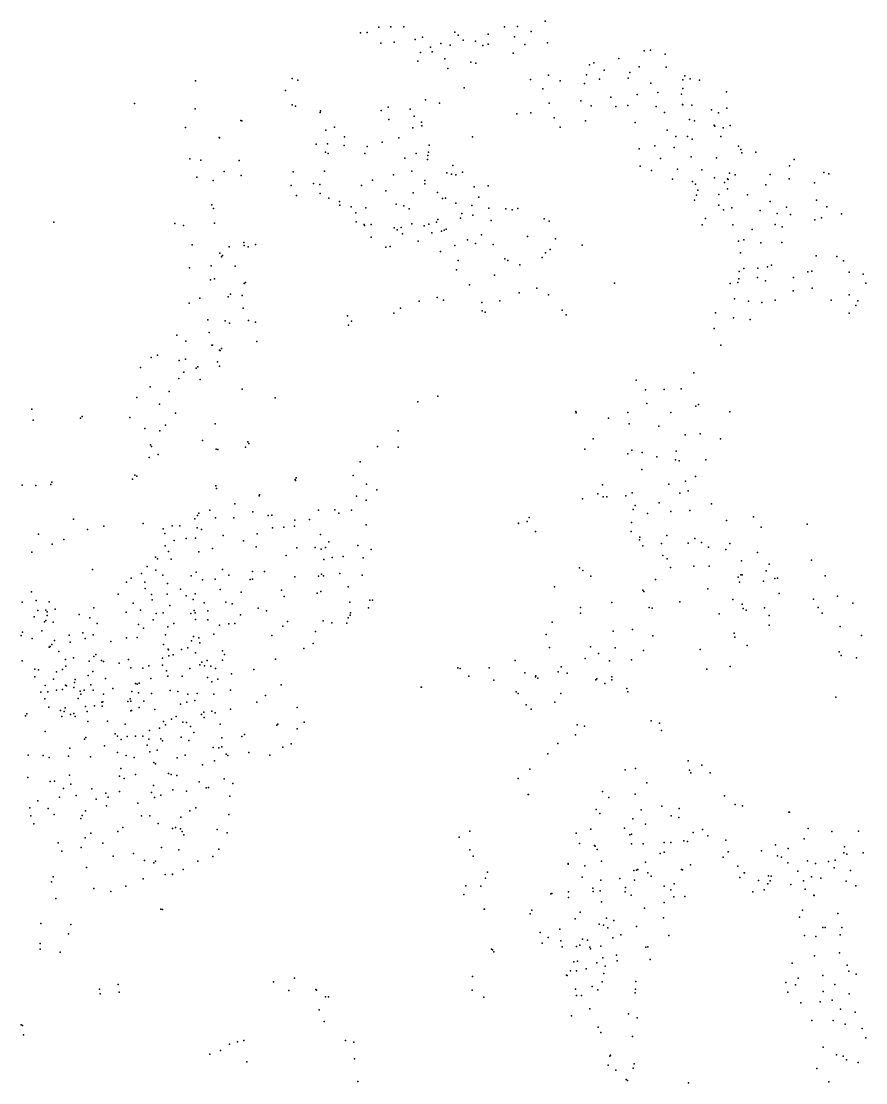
# Model space of a CAD drawing. Header units: millimetres. Extents: x -60275265 to 22802890, y -38578442 to 24337084.
# Drawn here: x -16136378 to -13545378, y -23306304 to -20051304 of the extents above; entities that cross this region are included whole.
import ezdxf

# ---------------------------------------------------------------- set-up
doc = ezdxf.new("R2010")
doc.units = ezdxf.units.MM
doc.header["$MEASUREMENT"] = 0
doc.layers.add('particles', color=7, linetype='Continuous', true_color=0x000000)

msp = doc.modelspace()

# ---------------------------------------------------------------- linework, layer by layer
at = {"layer": 'particles', "color": 93, "true_color": 0x67d435}
for p in [(-15039378, -20069304), (-15002378, -20068304), (-14962378, -20068304), (-14653378, -20068304), (-14613378, -20067304), (-14572378, -20082304), (-14529378, -20051304), (-15095378, -20087304), (-15075378, -20086304), (-14992378, -20115304), (-14927378, -20107304), (-14905378, -20100304), (-14806378, -20085304), (-14796378, -20094304), (-14780378, -20109304), (-14742378, -20112304), (-14703378, -20091304), (-14623378, -20099304), (-15033378, -20118304), (-14911378, -20147304), (-14880378, -20131304), (-14875378, -20145304), (-14849378, -20119304), (-14820378, -20124304), (-14720378, -20125304), (-14703378, -20121304), (-14591378, -20122304), (-14521378, -20117304), (-14225378, -20142304), (-14205378, -20140304), (-14919378, -20173304), (-14836378, -20166304), (-14757378, -20177304), (-14741378, -20180304), (-14627378, -20149304), (-14627378, -20149304), (-14379378, -20179304), (-14303378, -20165304), (-14160378, -20152304), (-14827378, -20196304), (-14393378, -20185304), (-14348378, -20201304), (-14269378, -20208304), (-14240378, -20191304), (-14157378, -20192304), (-15601378, -20234304), (-15305378, -20227304), (-15287378, -20232304), (-14574378, -20230304), (-14518378, -20216304), (-14483378, -20234304), (-14408378, -20242304), (-14402378, -20215304), (-14362378, -20229304), (-14274378, -20226304), (-14204378, -20241304), (-14106378, -20231304), (-14100378, -20218304), (-14084378, -20228304), (-14055378, -20232304), (-15325378, -20263304), (-14777378, -20255304), (-14536378, -20258304), (-14246378, -20276304), (-14183378, -20270304), (-14110378, -20275304), (-14106378, -20257304), (-13972378, -20267304), (-15788378, -20303304), (-15305378, -20307304), (-14896378, -20292304), (-14853378, -20302304), (-14516378, -20302304), (-14419378, -20295304), (-14387378, -20310304), (-14327378, -20284304), (-14275378, -20309304), (-14107378, -20306304), (-14106378, -20307304), (-14079378, -20308304), (-15602378, -20320304), (-15295378, -20311304), (-15219378, -20331304), (-15218378, -20326304), (-15032378, -20325304), (-15010378, -20314304), (-14943378, -20321304), (-14931378, -20342304), (-14616378, -20335304), (-14573378, -20332304), (-14312378, -20312304), (-14188378, -20312304), (-14162378, -20331304), (-14018378, -20323304), (-13997378, -20332304), (-13971378, -20318304), (-15462378, -20355304), (-15459378, -20356304), (-15008378, -20352304), (-14908378, -20361304), (-14907378, -20372304), (-14501378, -20347304), (-14405378, -20356304), (-14252378, -20362304), (-14086378, -20352304), (-14070378, -20356304), (-14010378, -20370304), (-14008378, -20373304), (-13961378, -20371304), (-15632378, -20377304), (-15529378, -20408304), (-15201378, -20385304), (-15175378, -20376304), (-15144378, -20405304), (-14935378, -20378304), (-14752378, -20405304), (-14483378, -20376304), (-14154378, -20385304), (-14128378, -20404304), (-14092378, -20404304), (-13990378, -20404304), (-13983378, -20378304), (-15528378, -20409304), (-15231378, -20428304), (-15196378, -20427304), (-15145378, -20432304), (-15075378, -20435304), (-15029378, -20422304), (-14978378, -20409304), (-14884378, -20431304), (-14192378, -20433304), (-14133378, -20438304), (-14078378, -20413304), (-13935378, -20434304), (-15619378, -20473304), (-15202378, -20453304), (-15194378, -20457304), (-15082378, -20457304), (-14959378, -20471304), (-14924378, -20457304), (-14889378, -20463304), (-14887378, -20453304), (-14240378, -20442304), (-14175378, -20472304), (-14081378, -20467304), (-14003378, -20470304), (-13928378, -20444304), (-13925378, -20455304), (-13882378, -20453304), (-15585378, -20477304), (-15467378, -20478304), (-14890378, -20475304), (-14812378, -20493304), (-14237378, -20495304), (-14123378, -20505304), (-13779378, -20494304), (-13765378, -20475304), (-15597378, -20529304), (-15513378, -20512304), (-15461378, -20524304), (-15302378, -20513304), (-15206378, -20511304), (-15058378, -20538304), (-14994378, -20522304), (-14938378, -20511304), (-14830378, -20516304), (-14816378, -20520304), (-14803378, -20522304), (-14782378, -20514304), (-14202378, -20509304), (-14138378, -20535304), (-14048378, -20507304), (-14009378, -20531304), (-13969378, -20534304), (-13967378, -20536304), (-13963378, -20517304), (-13946378, -20522304), (-13838378, -20521304), (-13780378, -20534304), (-13674378, -20515304), (-13658378, -20519304), (-15547378, -20539304), (-15308378, -20555304), (-15239378, -20549304), (-15220378, -20552304), (-15092378, -20555304), (-15017378, -20571304), (-14898378, -20539304), (-14898378, -20550304), (-14746378, -20559304), (-14703378, -20556304), (-14077378, -20542304), (-14067378, -20551304), (-14060378, -20569304), (-13978378, -20546304), (-13969378, -20565304), (-13852378, -20553304), (-13702378, -20547304), (-15291378, -20585304), (-15219378, -20579304), (-15192378, -20594304), (-14934378, -20577304), (-14859378, -20576304), (-14844378, -20595304), (-14834378, -20594304), (-14732378, -20590304), (-14070378, -20600304), (-14064378, -20584304), (-13996378, -20582304), (-13908378, -20583304), (-13696378, -20600304), (-15551378, -20614304), (-15546378, -20625304), (-15160378, -20604304), (-15159378, -20615304), (-15124378, -20620304), (-15079378, -20623304), (-14986378, -20612304), (-14962378, -20617304), (-14946378, -20626304), (-14803378, -20609304), (-14754378, -20616304), (-14701378, -20624304), (-14649378, -20626304), (-14630378, -20629304), (-14612378, -20625304), (-13996378, -20615304), (-13981378, -20629304), (-13956378, -20623304), (-13869378, -20631304), (-13838378, -20604304), (-13788378, -20621304), (-13664378, -20620304), (-16036378, -20667304), (-15109378, -20639304), (-15108378, -20666304), (-14862378, -20667304), (-14858378, -20659304), (-14788378, -20655304), (-14784378, -20641304), (-14750378, -20646304), (-14694378, -20662304), (-14532378, -20657304), (-14516378, -20664304), (-14037378, -20656304), (-13817378, -20641304), (-13776378, -20644304), (-13701378, -20660304), (-13681378, -20654304), (-13619378, -20642304), (-13619378, -20642304), (-15665378, -20671304), (-15638378, -20677304), (-15543378, -20670304), (-15084378, -20674304), (-15083378, -20677304), (-15062378, -20674304), (-14992378, -20685304), (-14983378, -20691304), (-14970378, -20683304), (-14938378, -20672304), (-14900378, -20678304), (-14886378, -20673304), (-14876378, -20700304), (-14847378, -20695304), (-14838378, -20692304), (-14832378, -20689304), (-14047378, -20675304), (-13953378, -20675304), (-13894378, -20690304), (-13823378, -20674304), (-13802378, -20681304), (-15453378, -20729304), (-15062378, -20713304), (-14966378, -20703304), (-14918378, -20725304), (-14767378, -20721304), (-14742378, -20733304), (-14724378, -20706304), (-14583378, -20711304), (-14497378, -20718304), (-13935378, -20725304), (-13919378, -20721304), (-13867378, -20730304), (-13803378, -20729304), (-15612378, -20737304), (-15527378, -20762304), (-15498378, -20743304), (-15452378, -20739304), (-15440378, -20743304), (-15417378, -20736304), (-15017378, -20744304), (-15004378, -20742304), (-14850378, -20757304), (-14806378, -20739304), (-14688378, -20736304), (-14528378, -20761304), (-14513378, -20751304), (-14415378, -20738304), (-13929378, -20761304), (-15522378, -20773304), (-15518378, -20769304), (-14795378, -20785304), (-14652378, -20780304), (-14643378, -20785304), (-14606378, -20798304), (-14538378, -20775304), (-13834378, -20799304), (-13697378, -20770304), (-13634378, -20772304), (-13613378, -20786304), (-15620378, -20807304), (-15553378, -20801304), (-15480378, -20802304), (-14801378, -20813304), (-14684378, -20830304), (-13933378, -20818304), (-13919378, -20809304), (-13876378, -20808304), (-13846378, -20804304), (-13723378, -20819304), (-13710378, -20817304), (-13596378, -20820304), (-13553378, -20827304), (-15555378, -20844304), (-15543378, -20841304), (-15452378, -20855304), (-15448378, -20852304), (-14761378, -20859304), (-14316378, -20854304), (-13961378, -20855304), (-13938378, -20852304), (-13934378, -20841304), (-13877378, -20837304), (-13853378, -20847304), (-13767378, -20837304), (-13545378, -20854304), (-15501378, -20896304), (-15494378, -20888304), (-15458378, -20892304), (-14608378, -20884304), (-14554378, -20870304), (-14518378, -20890304), (-13768378, -20878304), (-13709378, -20870304), (-13596378, -20890304), (-15621378, -20916304), (-15588378, -20900304), (-14915378, -20909304), (-14860378, -20898304), (-14840378, -20906304), (-14723378, -20913304), (-14668378, -20908304), (-13948378, -20902304), (-13905378, -20909304), (-13864378, -20913304), (-13823378, -20906304), (-13651378, -20906304), (-13576378, -20923304), (-13569378, -20908304), (-15455378, -20931304), (-15135378, -20954304), (-14993378, -20946304), (-14972378, -20931304), (-14722378, -20939304), (-14713378, -20943304), (-14476378, -20937304), (-14464378, -20951304), (-14006378, -20945304), (-13951378, -20960304), (-13596378, -20946304), (-15564378, -20967304), (-15510378, -20970304), (-15497378, -20977304), (-15439378, -20969304), (-15417378, -20974304), (-15132378, -20983304), (-15123378, -20971304), (-14010378, -20993304), (-13900378, -20966304), (-15659378, -21014304), (-15559378, -21005304), (-15631378, -21032304), (-15551378, -21044304), (-15549378, -21044304), (-15522378, -21055304), (-15413378, -21033304), (-13990378, -21044304), (-15737378, -21082304), (-15718378, -21075304), (-15651378, -21091304), (-15632378, -21087304), (-15528378, -21060304), (-15526378, -21061304), (-15770378, -21113304), (-15599378, -21115304), (-15594378, -21111304), (-15534378, -21095304), (-15528378, -21109304), (-15652378, -21146304), (-15637378, -21127304), (-15587378, -21150304), (-14249378, -21152304), (-14073378, -21129304), (-15740378, -21172304), (-15682378, -21186304), (-15458378, -21179304), (-14221378, -21181304), (-14164378, -21180304), (-14111378, -21178304), (-15781378, -21205304), (-15781378, -21205304), (-15357378, -21206304), (-14919378, -21218304), (-14858378, -21201304), (-16103378, -21241304), (-15712378, -21225304), (-15663378, -21253304), (-14435378, -21248304), (-14433378, -21252304), (-14275378, -21251304), (-14217378, -21223304), (-14143378, -21251304), (-14066378, -21231304), (-14058378, -21226304), (-13962378, -21249304), (-16099378, -21274304), (-15954378, -21268304), (-15949378, -21263304), (-15803378, -21266304), (-15541378, -21286304), (-14334378, -21268304), (-14271378, -21286304), (-15757378, -21300304), (-15711378, -21307304), (-15693378, -21290304), (-14980378, -21307304), (-14180378, -21293304), (-14099378, -21319304), (-14053378, -21316304), (-15739378, -21350304), (-15580378, -21337304), (-15441378, -21341304), (-15438378, -21346304), (-14381378, -21331304), (-13991378, -21331304), (-15736378, -21355304), (-15716378, -21380304), (-15538378, -21363304), (-15533378, -21364304), (-15448378, -21357304), (-15043378, -21355304), (-14980378, -21357304), (-14407378, -21363304), (-14275378, -21377304), (-14263378, -21366304), (-14231378, -21373304), (-14127378, -21369304), (-15743378, -21389304), (-15096378, -21402304), (-14186378, -21387304), (-14129378, -21396304), (-14117378, -21399304), (-14036378, -21396304), (-15787378, -21443304), (-15781378, -21446304), (-15118378, -21444304), (-14232378, -21426304), (-14067378, -21447304), (-16133378, -21474304), (-16091378, -21475304), (-16045378, -21472304), (-16042378, -21464304), (-15795378, -21455304), (-15539378, -21476304), (-15296378, -21456304), (-15295378, -21459304), (-15293378, -21451304), (-15077378, -21470304), (-14353378, -21473304), (-14149378, -21471304), (-14098378, -21461304), (-15537378, -21484304), (-15406378, -21506304), (-15405378, -21503304), (-15107378, -21507304), (-15045378, -21488304), (-14414378, -21515304), (-14367378, -21500304), (-14351378, -21509304), (-14339378, -21509304), (-14281378, -21506304), (-14262378, -21497304), (-14115378, -21498304), (-14090378, -21491304), (-15481378, -21531304), (-15078378, -21520304), (-14252378, -21536304), (-14179378, -21528304), (-14018378, -21531304), (-15976378, -21578304), (-15603378, -21577304), (-15595378, -21567304), (-15591378, -21559304), (-15557378, -21550304), (-15540378, -21574304), (-15484378, -21574304), (-15425378, -21555304), (-15378378, -21567304), (-15367378, -21566304), (-15252378, -21579304), (-15224378, -21550304), (-15174378, -21549304), (-15162378, -21559304), (-15123378, -21550304), (-14578378, -21573304), (-14259378, -21548304), (-14215378, -21560304), (-14143378, -21554304), (-14085378, -21551304), (-13889378, -21571304), (-15933378, -21609304), (-15883378, -21599304), (-15762378, -21591304), (-15701378, -21607304), (-15673378, -21598304), (-15649378, -21598304), (-15596378, -21604304), (-15583378, -21609304), (-15365378, -21604304), (-15330378, -21602304), (-15298378, -21599304), (-15297378, -21581304), (-15078378, -21595304), (-14610378, -21590304), (-14610378, -21591304), (-14584378, -21585304), (-14264378, -21588304), (-13972378, -21582304), (-13866378, -21602304), (-13725378, -21593304), (-16083378, -21624304), (-16005378, -21640304), (-15695378, -21622304), (-15667378, -21643304), (-15630378, -21637304), (-15601378, -21636304), (-15516378, -21628304), (-15454378, -21644304), (-15412378, -21623304), (-15218378, -21625304), (-14558378, -21616304), (-14265378, -21616304), (-14239378, -21641304), (-14238378, -21633304), (-14155378, -21628304), (-14069378, -21637304), (-16041378, -21654304), (-15694378, -21660304), (-15684378, -21677304), (-15549378, -21668304), (-15415378, -21663304), (-15290378, -21666304), (-15234378, -21665304), (-15216378, -21670304), (-15203378, -21665304), (-15192378, -21647304), (-15103378, -21659304), (-15062378, -21671304), (-14229378, -21660304), (-14172378, -21652304), (-14090378, -21651304), (-14049378, -21649304), (-14028378, -21664304), (-13974378, -21671304), (-13962378, -21652304), (-16103378, -21679304), (-15724378, -21694304), (-15718378, -21699304), (-15676378, -21700304), (-15591378, -21678304), (-15323378, -21689304), (-15208378, -21702304), (-15182378, -21695304), (-15148378, -21692304), (-15087378, -21696304), (-14168378, -21689304), (-14154378, -21699304), (-13926378, -21706304), (-13877378, -21680304), (-13712378, -21704304), (-15917378, -21732304), (-15750378, -21723304), (-15723378, -21734304), (-15599378, -21740304), (-15519378, -21732304), (-15426378, -21738304), (-15390378, -21738304), (-14423378, -21727304), (-14413378, -21735304), (-14144378, -21726304), (-14073378, -21722304), (-14025378, -21722304), (-13851378, -21736304), (-13841378, -21716304), (-15813378, -21771304), (-15799378, -21759304), (-15767378, -21744304), (-15757378, -21771304), (-15702378, -21750304), (-15687378, -21775304), (-15615378, -21752304), (-15580378, -21764304), (-15541378, -21762304), (-15499378, -21750304), (-15434378, -21763304), (-15426378, -21762304), (-15297378, -21755304), (-15224378, -21753304), (-15215378, -21746304), (-15209378, -21752304), (-15159378, -21744304), (-15090378, -21750304), (-14389378, -21753304), (-14190378, -21763304), (-13936378, -21756304), (-13932378, -21771304), (-13928378, -21749304), (-13924378, -21749304), (-13859378, -21768304), (-13824378, -21760304), (-13816378, -21759304), (-13670378, -21752304), (-16104378, -21801304), (-15839378, -21808304), (-15756378, -21790304), (-15688378, -21808304), (-15647378, -21792304), (-15602378, -21807304), (-15526378, -21793304), (-15461378, -21802304), (-15337378, -21796304), (-15228378, -21805304), (-15217378, -21800304), (-15133378, -21785304), (-14500378, -21785304), (-14229378, -21796304), (-14226378, -21800304), (-14030378, -21791304), (-14030378, -21791304), (-13811378, -21806304), (-16133378, -21832304), (-16090378, -21827304), (-16050378, -21831304), (-15793378, -21835304), (-15736378, -21809304), (-15734378, -21825304), (-15630378, -21813304), (-15608378, -21824304), (-15575378, -21834304), (-15508378, -21832304), (-15489378, -21837304), (-15329378, -21815304), (-15128378, -21832304), (-15067378, -21826304), (-15058378, -21826304), (-14324378, -21833304), (-14115378, -21831304), (-13953378, -21824304), (-13924378, -21838304), (-13705378, -21823304), (-13632378, -21814304), (-13585378, -21835304), (-16085378, -21858304), (-16061378, -21857304), (-16056378, -21862304), (-16056378, -21873304), (-16032378, -21854304), (-15958378, -21870304), (-15913378, -21850304), (-15814378, -21863304), (-15770378, -21857304), (-15722378, -21867304), (-15701378, -21865304), (-15680378, -21843304), (-15616378, -21867304), (-15605378, -21858304), (-15602378, -21865304), (-15564378, -21859304), (-15463378, -21871304), (-15409378, -21851304), (-15384378, -21859304), (-15127378, -21872304), (-15126378, -21865304), (-15071378, -21850304), (-14420378, -21849304), (-14420378, -21866304), (-14210378, -21849304), (-14200378, -21851304), (-13995378, -21868304), (-13921378, -21852304), (-13912378, -21857304), (-13856378, -21850304), (-13841378, -21873304), (-13691378, -21849304), (-13679378, -21866304), (-16096378, -21877304), (-16065378, -21893304), (-16060378, -21889304), (-16038378, -21894304), (-15925378, -21880304), (-15903378, -21898304), (-15776378, -21901304), (-15731378, -21887304), (-15668378, -21898304), (-15601378, -21885304), (-15563378, -21887304), (-15528378, -21903304), (-15499378, -21899304), (-15481378, -21898304), (-15319378, -21892304), (-15210378, -21890304), (-15183378, -21896304), (-15137378, -21897304), (-15133378, -21880304), (-14507378, -21894304), (-13841378, -21903304), (-16136378, -21935304), (-16132378, -21924304), (-16073378, -21920304), (-15989378, -21934304), (-15947378, -21926304), (-15915378, -21932304), (-15761378, -21912304), (-15693378, -21932304), (-15686378, -21908304), (-15607378, -21938304), (-15545378, -21930304), (-15367378, -21935304), (-15333378, -21906304), (-15233378, -21922304), (-14526378, -21931304), (-14320378, -21921304), (-14261378, -21916304), (-14198378, -21936304), (-13949378, -21927304), (-13624378, -21907304), (-13558378, -21935304), (-16102378, -21944304), (-16050378, -21970304), (-16047378, -21968304), (-16042378, -21962304), (-16034378, -21950304), (-15986378, -21955304), (-15940378, -21944304), (-15861378, -21953304), (-15813378, -21942304), (-15780378, -21941304), (-15700378, -21962304), (-15614378, -21951304), (-15591378, -21942304), (-15588378, -21957304), (-15240378, -21959304), (-14390378, -21969304), (-13947378, -21940304), (-13909378, -21965304), (-16021378, -21984304), (-15976378, -22003304), (-15913378, -21999304), (-15907378, -21993304), (-15685378, -21976304), (-15684378, -21978304), (-15683378, -21997304), (-15670378, -21994304), (-15644378, -21977304), (-15625378, -21972304), (-15601378, -21988304), (-15519378, -21982304), (-15512378, -21993304), (-15269378, -21974304), (-14515378, -21971304), (-14365378, -21990304), (-14314378, -21972304), (-14227378, -21981304), (-14053378, -21977304), (-13627378, -21985304), (-13621378, -21996304), (-13573378, -22003304), (-16133378, -22012304), (-16000378, -22008304), (-15999378, -22029304), (-15928378, -22013304), (-15890378, -22011304), (-15884378, -22014304), (-15836378, -22019304), (-15807378, -22008304), (-15800378, -22034304), (-15763378, -22035304), (-15744378, -22028304), (-15703378, -22004304), (-15703378, -22025304), (-15619378, -22036304), (-15588378, -22024304), (-15582378, -22016304), (-15574378, -22028304), (-15566378, -22011304), (-15554378, -22029304), (-15540378, -22036304), (-15519378, -22010304), (-15356378, -22007304), (-14797378, -22034304), (-14789378, -22036304), (-14700378, -22034304), (-14621378, -22011304), (-14480378, -22031304), (-14406378, -22005304), (-14331378, -22012304), (-14264378, -22009304), (-13961378, -22030304), (-16094378, -22038304), (-16094378, -22061304), (-16083378, -22040304), (-16037378, -22068304), (-16028378, -22046304), (-16009378, -22039304), (-15931378, -22057304), (-15916378, -22045304), (-15877378, -22066304), (-15738378, -22066304), (-15690378, -22043304), (-15686378, -22059304), (-15642378, -22059304), (-15565378, -22063304), (-15533378, -22068304), (-15491378, -22052304), (-15422378, -22039304), (-14763378, -22059304), (-14591378, -22049304), (-14558378, -22061304), (-14557378, -22058304), (-14551378, -22065304), (-14489378, -22046304), (-14461378, -22050304), (-14370378, -22067304), (-14324378, -22061304), (-14033378, -22038304), (-16063378, -22088304), (-16009378, -22100304), (-16000378, -22087304), (-15997378, -22089304), (-15975378, -22094304), (-15973378, -22079304), (-15970378, -22069304), (-15922378, -22086304), (-15855378, -22097304), (-15785378, -22082304), (-15780378, -22084304), (-15774378, -22081304), (-15551378, -22077304), (-15339378, -22086304), (-14909378, -22093304), (-14908378, -22093304), (-14686378, -22072304), (-14373378, -22070304), (-14346378, -22082304), (-14324378, -22070304), (-14278378, -22097304), (-16076378, -22108304), (-16064378, -22129304), (-16054378, -22107304), (-16028378, -22102304), (-15961378, -22128304), (-15955378, -22105304), (-15953378, -22114304), (-15943378, -22102304), (-15915378, -22102304), (-15884378, -22114304), (-15802378, -22129304), (-15797378, -22106304), (-15776378, -22110304), (-15736378, -22112304), (-15679378, -22103304), (-15656378, -22106304), (-15625378, -22114304), (-15596378, -22112304), (-15545378, -22114304), (-15494378, -22102304), (-15387378, -22119304), (-14618378, -22107304), (-14611378, -22112304), (-14481378, -22112304), (-14275378, -22107304), (-13637378, -22124304), (-16051378, -22154304), (-16016378, -22165304), (-16001378, -22156304), (-15939378, -22152304), (-15911378, -22150304), (-15889378, -22139304), (-15888378, -22151304), (-15886378, -22138304), (-15809378, -22137304), (-15800378, -22136304), (-15800378, -22166304), (-15798378, -22164304), (-15774378, -22155304), (-15760378, -22136304), (-15726378, -22161304), (-15647378, -22145304), (-15628378, -22139304), (-15603378, -22134304), (-15494378, -22160304), (-15413378, -22139304), (-15289378, -22155304), (-14587378, -22147304), (-14572378, -22160304), (-14499378, -22139304), (-16123378, -22181304), (-16119378, -22175304), (-16011378, -22183304), (-16004378, -22168304), (-15985378, -22177304), (-15975378, -22174304), (-15971378, -22183304), (-15934378, -22168304), (-15932378, -22198304), (-15871378, -22197304), (-15700378, -22198304), (-15675378, -22191304), (-15661378, -22183304), (-15583378, -22177304), (-15576378, -22170304), (-15575378, -22186304), (-15551378, -22167304), (-15541378, -22172304), (-14203378, -22196304), (-16063378, -22229304), (-15817378, -22206304), (-15742378, -22226304), (-15712378, -22219304), (-15693378, -22208304), (-15640378, -22200304), (-15629378, -22201304), (-15617378, -22214304), (-15526378, -22206304), (-15352378, -22209304), (-15349378, -22206304), (-15289378, -22221304), (-15268378, -22200304), (-14430378, -22208304), (-14408378, -22213304), (-14178378, -22203304), (-14172378, -22226304), (-15942378, -22252304), (-15938378, -22247304), (-15848378, -22236304), (-15841378, -22243304), (-15829378, -22253304), (-15811378, -22244304), (-15785378, -22243304), (-15763378, -22243304), (-15745378, -22252304), (-15708378, -22251304), (-15703378, -22258304), (-15645378, -22246304), (-15622378, -22256304), (-15606378, -22232304), (-15521378, -22248304), (-15459378, -22244304), (-15451378, -22238304), (-14436378, -22239304), (-15987378, -22280304), (-15881378, -22273304), (-15841378, -22293304), (-15750378, -22271304), (-15741378, -22291304), (-15719378, -22286304), (-15547378, -22278304), (-15530378, -22279304), (-15521378, -22276304), (-15438378, -22293304), (-15333378, -22277304), (-15308378, -22267304), (-14490378, -22266304), (-16115378, -22301304), (-16069378, -22303304), (-16050378, -22309304), (-15991378, -22305304), (-15923378, -22307304), (-15814378, -22303304), (-15789378, -22309304), (-15729378, -22324304), (-15724378, -22328304), (-15658378, -22310304), (-15633378, -22301304), (-15543378, -22319304), (-15507378, -22298304), (-15502378, -22303304), (-15373378, -22301304), (-14520378, -22297304), (-14090378, -22319304), (-15830378, -22342304), (-15785378, -22361304), (-15684378, -22358304), (-15676378, -22361304), (-15580378, -22331304), (-14576378, -22344304), (-14283378, -22346304), (-14251378, -22342304), (-14086378, -22347304), (-14082378, -22356304), (-14048378, -22332304), (-14022378, -22356304), (-16116378, -22370304), (-16047378, -22382304), (-16034378, -22381304), (-15988378, -22363304), (-15984378, -22390304), (-15834378, -22366304), (-15820378, -22373304), (-15730378, -22394304), (-15659378, -22364304), (-15590378, -22383304), (-15513378, -22374304), (-15487378, -22388304), (-14611378, -22373304), (-14217378, -22386304), (-16006378, -22404304), (-15967378, -22425304), (-15919378, -22405304), (-15876378, -22418304), (-15835378, -22413304), (-15736378, -22416304), (-15708378, -22424304), (-15671378, -22408304), (-15629378, -22412304), (-15569378, -22402304), (-15561378, -22401304), (-14581378, -22422304), (-14580378, -22422304), (-14353378, -22413304), (-14253378, -22421304), (-13978378, -22426304), (-16085378, -22442304), (-16019378, -22430304), (-15906378, -22436304), (-15874378, -22457304), (-15869378, -22430304), (-15778378, -22449304), (-15727378, -22431304), (-15496378, -22427304), (-14333378, -22431304), (-14171378, -22458304), (-13946378, -22453304), (-13923378, -22457304), (-16110378, -22463304), (-16107378, -22488304), (-16053378, -22465304), (-16035378, -22483304), (-15949378, -22486304), (-15939378, -22472304), (-15767378, -22488304), (-15741378, -22487304), (-15619378, -22472304), (-15600378, -22463304), (-15499378, -22483304), (-14372378, -22468304), (-14361378, -22480304), (-14234378, -22469304), (-14142378, -22487304), (-14118378, -22465304), (-13781378, -22476304), (-13779378, -22476304), (-16097378, -22512304), (-15953378, -22496304), (-15824378, -22523304), (-15716378, -22511304), (-15663378, -22523304), (-15646378, -22492304), (-14260378, -22497304), (-14221378, -22513304), (-14119378, -22493304), (-15940378, -22555304), (-15922378, -22541304), (-15840378, -22536304), (-15672378, -22526304), (-15647378, -22527304), (-15642378, -22536304), (-15637378, -22546304), (-15535378, -22529304), (-15504378, -22540304), (-14792378, -22553304), (-14760378, -22535304), (-14433378, -22541304), (-14389378, -22528304), (-14285378, -22525304), (-14269378, -22546304), (-14264378, -22544304), (-14075378, -22539304), (-14046378, -22529304), (-14030378, -22549304), (-13722378, -22526304), (-13649378, -22536304), (-13567378, -22534304), (-16023378, -22570304), (-15952378, -22585304), (-15886378, -22571304), (-15706378, -22585304), (-14423378, -22572304), (-14377378, -22578304), (-14375378, -22580304), (-14264378, -22573304), (-14228378, -22573304), (-14164378, -22569304), (-14143378, -22569304), (-14103378, -22564304), (-14092378, -22566304), (-13974378, -22562304), (-13822378, -22576304), (-13783378, -22588304), (-13734378, -22558304), (-13610378, -22583304), (-16011378, -22596304), (-15854378, -22611304), (-15792378, -22603304), (-15652378, -22592304), (-15548378, -22612304), (-15530378, -22590304), (-14760378, -22592304), (-14749378, -22611304), (-14369378, -22591304), (-14176378, -22603304), (-14164378, -22599304), (-13983378, -22614304), (-13967378, -22598304), (-13865378, -22595304), (-13816378, -22610304), (-13804378, -22614304), (-13612378, -22601304), (-13603378, -22605304), (-13553378, -22601304), (-15936378, -22646304), (-15758378, -22624304), (-15729378, -22632304), (-15724378, -22627304), (-15639378, -22652304), (-15594378, -22627304), (-14458378, -22634304), (-14458378, -22636304), (-14407378, -22641304), (-14356378, -22627304), (-14248378, -22654304), (-14244378, -22652304), (-14221378, -22630304), (-14110378, -22652304), (-14107378, -22653304), (-14083378, -22638304), (-13938378, -22642304), (-13784378, -22632304), (-13724378, -22625304), (-13699378, -22634304), (-13659378, -22628304), (-13642378, -22647304), (-13639378, -22623304), (-16038378, -22675304), (-15762378, -22681304), (-15694378, -22667304), (-15672378, -22666304), (-15672378, -22667304), (-14712378, -22679304), (-14706378, -22660304), (-14415378, -22676304), (-14358378, -22685304), (-14300378, -22680304), (-14257378, -22655304), (-14255378, -22685304), (-14214378, -22662304), (-14203378, -22672304), (-13931378, -22677304), (-13918378, -22662304), (-13917378, -22662304), (-13874378, -22686304), (-13843378, -22671304), (-13838378, -22687304), (-13835378, -22673304), (-13753378, -22657304), (-13736378, -22687304), (-13712378, -22675304), (-13683378, -22679304), (-13592378, -22655304), (-16043378, -22690304), (-15913378, -22710304), (-15815378, -22703304), (-14772378, -22702304), (-14726378, -22703304), (-14382378, -22709304), (-14381378, -22719304), (-14360378, -22717304), (-14282378, -22707304), (-14164378, -22703304), (-14143378, -22714304), (-14133378, -22696304), (-13857378, -22714304), (-13845378, -22696304), (-13775378, -22698304), (-13731378, -22712304), (-13605378, -22688304), (-13576378, -22702304), (-16030378, -22741304), (-15861378, -22720304), (-14778378, -22729304), (-14511378, -22727304), (-14508378, -22726304), (-14457378, -22721304), (-14457378, -22738304), (-14356378, -22751304), (-14283378, -22721304), (-14265378, -22731304), (-14134378, -22736304), (-14100378, -22735304), (-13892378, -22721304), (-13704378, -22731304), (-13703378, -22732304), (-15708378, -22774304), (-15703378, -22775304), (-15703378, -22775304), (-14716378, -22774304), (-14715378, -22774304), (-14569378, -22777304), (-14421378, -22783304), (-14224378, -22771304), (-14164378, -22753304), (-13739378, -22777304), (-14575378, -22788304), (-14437378, -22803304), (-14340378, -22801304), (-14318378, -22808304), (-14166378, -22800304), (-13748378, -22798304), (-13631378, -22787304), (-16076378, -22818304), (-15991378, -22849304), (-15984378, -22821304), (-14544378, -22845304), (-14484378, -22835304), (-14363378, -22820304), (-14350378, -22823304), (-14336378, -22831304), (-14248378, -22827304), (-13677378, -22830304), (-13670378, -22830304), (-13618378, -22830304), (-16078378, -22879304), (-14538378, -22878304), (-14519378, -22861304), (-14481378, -22871304), (-14414378, -22866304), (-14399378, -22869304), (-14321378, -22862304), (-14296378, -22852304), (-14149378, -22854304), (-13733378, -22854304), (-13698378, -22857304), (-13624378, -22852304), (-16078378, -22896304), (-16017378, -22906304), (-14693378, -22896304), (-14690378, -22898304), (-14686378, -22904304), (-14476378, -22889304), (-14432378, -22888304), (-14422378, -22884304), (-14392378, -22890304), (-14390378, -22895304), (-14358378, -22887304), (-14220378, -22890304), (-14214378, -22889304), (-13626378, -22908304), (-14441378, -22935304), (-14429378, -22933304), (-14370378, -22938304), (-14352378, -22923304), (-14310378, -22915304), (-14308378, -22932304), (-14206378, -22928304), (-13771378, -22939304), (-13702378, -22917304), (-13602378, -22945304), (-14463378, -22976304), (-14461378, -22977304), (-14451378, -22963304), (-14432378, -22963304), (-14403378, -22957304), (-14349378, -22971304), (-14345378, -22948304), (-13677378, -22977304), (-13597378, -22964304), (-13575378, -22973304), (-15839378, -23005304), (-15362378, -22997304), (-15298378, -22985304), (-14752378, -22980304), (-14384378, -23011304), (-14354378, -22997304), (-14250378, -22995304), (-13790378, -22999304), (-13761378, -23006304), (-13752378, -22985304), (-13640378, -23005304), (-15896378, -23019304), (-15894378, -23033304), (-15836378, -23028304), (-15315378, -23023304), (-15232378, -23020304), (-15230378, -23022304), (-15203378, -23043304), (-15193378, -23043304), (-14753378, -23022304), (-14717378, -23044304), (-14436378, -23019304), (-14432378, -23038304), (-14417378, -23038304), (-14367378, -23021304), (-14252378, -23030304), (-14251378, -23019304), (-13784378, -23028304), (-13676378, -23026304), (-13596378, -23033304), (-13744378, -23061304), (-13685378, -23058304), (-13648378, -23053304), (-15222378, -23082304), (-14448378, -23101304), (-14392378, -23079304), (-14273378, -23095304), (-14246378, -23107304), (-13623378, -23080304), (-13578378, -23090304), (-16136378, -23128304), (-16132378, -23130304), (-15207378, -23118304), (-14366378, -23136304), (-13710378, -23115304), (-13645378, -23115304), (-13608378, -23126304), (-13556378, -23140304), (-16129378, -23159304), (-14358378, -23152304), (-14261378, -23164304), (-13545378, -23168304), (-15525378, -23207304), (-15497378, -23188304), (-15472378, -23180304), (-15453378, -23176304), (-15141378, -23176304), (-15116378, -23182304), (-13676378, -23197304), (-15557378, -23218304), (-15114378, -23233304), (-14330378, -23224304), (-14328378, -23221304), (-13635378, -23220304), (-13614378, -23224304), (-13604378, -23236304), (-15444378, -23242304), (-14335378, -23252304), (-14312378, -23267304), (-14259378, -23261304), (-14256378, -23248304), (-13695378, -23262304), (-13568378, -23244304), (-15103378, -23302304), (-14280378, -23296304), (-14276378, -23299304), (-13658378, -23303304), (-14089378, -23306304)]:
    msp.add_point(p, dxfattribs=at)

doc.saveas('drawing.dxf')
